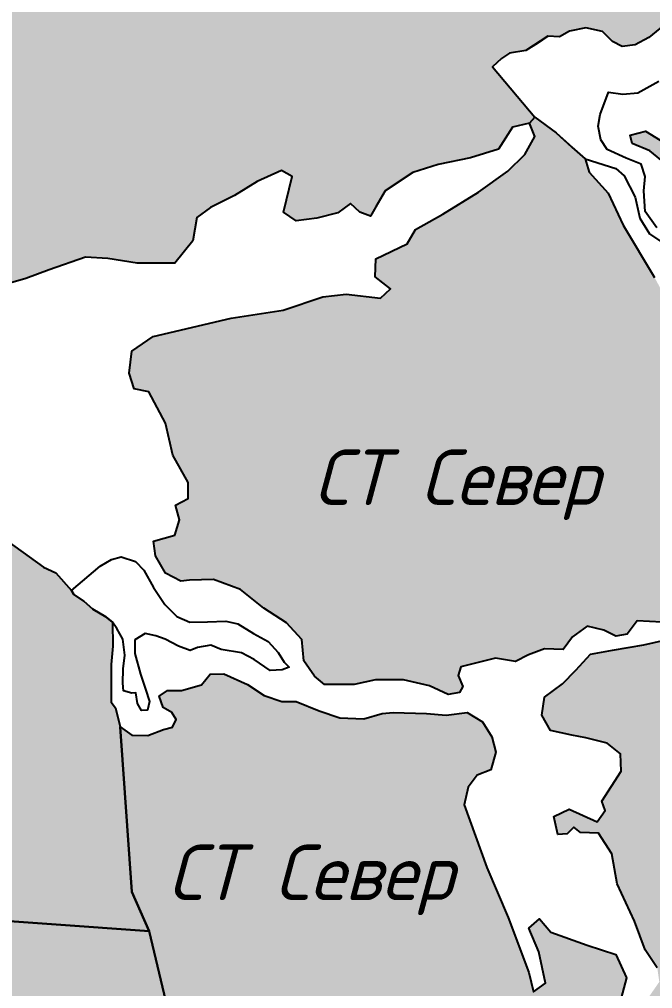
# Model space of a CAD drawing. Header units: millimetres. Extents: x 2240590 to 2246773, y 376344 to 383836.
# Drawn here: x 2244366 to 2244937, y 382024 to 382898 of the extents above; entities that cross this region are included whole.
import ezdxf

# ---------------------------------------------------------------- set-up
doc = ezdxf.new("R2010")
doc.units = ezdxf.units.MM
doc.layers.add('граница_н_п', color=7, linetype='Continuous', true_color=0x000000, transparency=0.5)
doc.layers.add('граница_н_п_штриховка', color=190, linetype='Continuous', transparency=0.8)
doc.layers.add('обозначения н_п', color=7, linetype='Continuous', lineweight=50)
doc.layers.add('пруды', color=7, linetype='Continuous', true_color=0x000000)
doc.styles.add('GOST-2.304_Type-B_italic', font='GOST Common Italic.ttf')

msp = doc.modelspace()

# ---------------------------------------------------------------- hatches: boundary and pattern name
at = {"layer": 'граница_н_п_штриховка'}
h = msp.add_hatch(color=256, dxfattribs=at)
h.dxf.hatch_style = 1
h.paths.add_polyline_path([(2244156.81, 382896.4), (2244737.8, 383271.81), (2245657.5, 383836.08), (2245657.5, 383810.52), (2245642.61, 383788.32), (2245611.4, 383762.52), (2245556.78, 383667.1), (2245527.37, 383579.49), (2245529.85, 383570.36), (2245524.65, 383552.17), (2245455.98, 383389.39), (2245439.89, 383347.53), (2245439.89, 383315.88), (2245439.89, 383210.71), (2245439.89, 383178.17), (2245330.06, 383169.32), (2245311.29, 383176.72), (2245292.53, 383173.3), (2245270.35, 383176.72), (2245241.92, 383188.66), (2245230.54, 383182.97), (2245206.09, 383179.56), (2245185.05, 383197.75), (2245168.55, 383221.63), (2245145.81, 383215.95), (2245131.59, 383202.3), (2245140.12, 383185.24), (2245152.63, 383165.35), (2245140.12, 383141.47), (2245104.86, 383143.74), (2245088.94, 383109.06), (2245069.47, 383097.3), (2245024.25, 383061.49), (2245015.36, 383064.33), (2245006.83, 383079.98), (2244992.96, 383088.86), (2244981.93, 383085.67), (2244975.18, 383070.38), (2244962.38, 383056.16), (2244963.09, 383040.52), (2244962.38, 383012.07), (2244960.24, 382989.68), (2244954.04, 382973.45), (2244940.7, 382956.11), (2244953.37, 382939.44), (2244969.08, 382922.91), (2244962.62, 382921.14), (2244956.15, 382922.91), (2244957.33, 382905.28), (2244949.68, 382895.29), (2244933.22, 382881.77), (2244920.88, 382875.3), (2244909.12, 382873.54), (2244900.31, 382878.24), (2244891.49, 382887.06), (2244876.2, 382890.58), (2244861.51, 382887.65), (2244852.69, 382882.36), (2244842.11, 382882.94), (2244822.12, 382870.01), (2244807.43, 382867.66), (2244800.37, 382862.96), (2244792.14, 382855.32), (2244830.35, 382810.07), (2244825.45, 382804.67), (2244810.35, 382801.04), (2244797.66, 382781.11), (2244772.29, 382773.26), (2244743.29, 382767.22), (2244720.33, 382759.97), (2244695.56, 382743.66), (2244687.1, 382729.16), (2244682.27, 382720.71), (2244672.6, 382724.33), (2244664.14, 382732.19), (2244652.66, 382723.73), (2244633.93, 382718.9), (2244615.2, 382716.48), (2244603.73, 382724.33), (2244611.58, 382756.35), (2244601.91, 382761.78), (2244580.16, 382752.12), (2244559.62, 382739.43), (2244537.87, 382728.56), (2244525.79, 382719.5), (2244522.16, 382698.36), (2244505.85, 382678.43), (2244472.02, 382678.43), (2244445.43, 382682.66), (2244425.31, 382683.84), (2244392.69, 382672.36), (2244371.54, 382664.51), (2244344.35, 382656.66), (2244311.73, 382644.58), (2244285.14, 382637.33), (2244267.62, 382632.5), (2244250.71, 382631.29), (2244228.96, 382633.1), (2244217.48, 382625.25), (2244226.54, 382599.28), (2244233.79, 382578.14), (2244240.63, 382565.76), (2244252.55, 382523.49), (2244259.06, 382511.57), (2244238.62, 382508.26), (2244241.15, 382515.85), (2244228.87, 382554.14), (2244222.36, 382558.12), (2244211.16, 382555.95), (2244189.48, 382554.5), (2244172.14, 382561.01), (2244152.98, 382561.73), (2244117.57, 382554.86), (2244106.37, 382559.56), (2244084.69, 382563.9), (2244084.69, 382567.21), (2244002.09, 382567.21), (2243983.16, 382564.67), (2243971.52, 382574.13), (2243968.97, 382588.68), (2243970.09, 382604.06), (2243974.14, 382621.68), (2243987.01, 382642.6), (2244014.41, 382666.35), (2244032.57, 382685.43), (2244049.81, 382691.18), (2244063.41, 382711.94), (2244065.01, 382726.42), (2244076.28, 382742.28), (2244092.14, 382758.83), (2244105.52, 382774.07), (2244119.77, 382788.1), (2244117.24, 382799.82), (2244140.7, 382836.7), (2244155.47, 382845.08), (2244133.91, 382884.99)])
h = msp.add_hatch(color=256, dxfattribs=at)
h.dxf.hatch_style = 1
h.paths.add_polyline_path([(2244488.32, 382414.43), (2244486.51, 382427.68), (2244505.78, 382433.09), (2244509.99, 382446.94), (2244506.38, 382460.18), (2244517.82, 382466.2), (2244517.82, 382480.65), (2244503.97, 382505.33), (2244497.35, 382534.22), (2244482.3, 382562.51), (2244469.05, 382564.92), (2244464.69, 382579.11), (2244467.1, 382599.05), (2244486.44, 382612.33), (2244556.52, 382628.64), (2244603.64, 382635.89), (2244639.29, 382647.97), (2244660.43, 382650.39), (2244691.25, 382646.76), (2244700.31, 382655.22), (2244686.41, 382666.09), (2244687.02, 382682.4), (2244715.41, 382695.69), (2244722.75, 382708.63), (2244747.52, 382722.52), (2244779.54, 382742.45), (2244806.12, 382761.18), (2244821.22, 382776.28), (2244830.29, 382792.59), (2244825.45, 382804.67), (2244830.35, 382810.07), (2244849.75, 382795.96), (2244875.62, 382772.46), (2244879.34, 382760.37), (2244896.47, 382741.48), (2244910.05, 382712.55), (2244938.39, 382665.33), (2244951.97, 382639.94), (2244970.87, 382615.15), (2244985.04, 382596.85), (2245003.34, 382577.36), (2245025.78, 382563.79), (2245060.62, 382547.26), (2245085.42, 382511.84), (2245106.68, 382482.32), (2245128.53, 382471.69), (2245125.58, 382504.75), (2245111.4, 382536.63), (2245084.83, 382556.11), (2245067.12, 382567.92), (2245046.45, 382579.14), (2245029.92, 382595.07), (2245003.93, 382621.05), (2244994.49, 382641.12), (2244996.85, 382652.34), (2245002.16, 382672.41), (2244996.26, 382692.48), (2244977.95, 382709.6), (2244958.47, 382728.49), (2244955.2, 382745.14), (2244949.19, 382767.3), (2244934.18, 382779.53), (2244918.25, 382786.23), (2244916.18, 382793.61), (2244930.26, 382797.31), (2244943.29, 382789.25), (2244957.19, 382775.87), (2245023.85, 382685.9), (2245057.18, 382625.92), (2245122.17, 382572.61), (2245183.84, 382477.64), (2245088.84, 382407.66), (2245078.78, 382238.79), (2244953.79, 382238.79), (2244947.13, 382107.17), (2244958.79, 382090.51), (2244950.95, 381898.74), (2244941.39, 381868.09), (2244926.71, 381864.27), (2244915.86, 381873.2), (2244912.03, 381891.06), (2244921.61, 381913.39), (2244930.54, 381931.26), (2244929.9, 381944.66), (2244917.78, 381952.95), (2244906.93, 381963.16), (2244892.89, 381968.26), (2244885.84, 381963.84), (2244886.98, 381921.33), (2244778.21, 381921.33), (2244516.84, 381901.42), (2244516.84, 381932.15), (2244482.64, 382076.15), (2244467.16, 382111.72), (2244456.61, 382260.48), (2244467.16, 382252.95), (2244481.46, 382252.57), (2244495.77, 382257.84), (2244503.68, 382260.1), (2244507.06, 382266.88), (2244503.3, 382273.28), (2244495.39, 382277.79), (2244491.63, 382287.96), (2244499.16, 382293.22), (2244511.96, 382293.22), (2244530.03, 382298.12), (2244537.56, 382307.9), (2244549.99, 382308.28), (2244571.45, 382298.49), (2244586.51, 382288.71), (2244602.32, 382283.06), (2244615.12, 382283.06), (2244636.06, 382274.9), (2244654.65, 382268.38), (2244676.11, 382267.63), (2244692.68, 382272.52), (2244702.63, 382273.24), (2244732.75, 382272.48), (2244750.44, 382270.98), (2244769.27, 382273.24), (2244783.2, 382264.96), (2244791.48, 382251.41), (2244795.24, 382237.48), (2244790.73, 382221.67), (2244778.3, 382216.78), (2244770.4, 382205.86), (2244766.63, 382190.05), (2244787.13, 382133.49), (2244806.4, 382088.35), (2244825.07, 382038.99), (2244829.28, 382021.53), (2244840.12, 382029.36), (2244834.1, 382057.65), (2244825.07, 382078.72), (2244834.7, 382087.14), (2244844.93, 382075.1), (2244877.45, 382063.67), (2244903.34, 382055.24), (2244912.97, 382034.17), (2244908.16, 382016.11), (2244910.56, 381998.06), (2244921.48, 381982.87), (2244931.71, 381981.06), (2244934.73, 381998.52), (2244932.92, 382016.58), (2244942.55, 382030.42), (2244940.75, 382043.06), (2244929.91, 382059.32), (2244920.27, 382085.2), (2244904.62, 382118.91), (2244899.78, 382145.76), (2244887.74, 382164.43), (2244871.48, 382165.03), (2244865.46, 382169.84), (2244859.44, 382163.82), (2244851.01, 382163.22), (2244847.4, 382179.47), (2244861.25, 382186.1), (2244886.54, 382174.66), (2244893.76, 382184.89), (2244890.75, 382193.32), (2244908.21, 382220.41), (2244907.61, 382236.06), (2244895.57, 382245.69), (2244876.3, 382250.5), (2244863.66, 382252.91), (2244844.39, 382257.13), (2244836.56, 382270.97), (2244838.97, 382287.22), (2244855.23, 382299.26), (2244867.27, 382311.3), (2244880.52, 382325.75), (2244900.38, 382329.36), (2244928.68, 382334.18), (2244947.35, 382338.39), (2244956.98, 382347.42), (2244944.94, 382354.64), (2244922.66, 382355.85), (2244913.63, 382343.81), (2244903.39, 382342), (2244892.56, 382347.42), (2244877.5, 382351.03), (2244864.26, 382341.4), (2244855.83, 382329.96), (2244838.97, 382330.56), (2244824.52, 382325.15), (2244813.08, 382319.13), (2244795.02, 382322.14), (2244763.71, 382314.31), (2244761.3, 382306.49), (2244765.52, 382296.85), (2244762.5, 382291.44), (2244752.27, 382289.63), (2244735.41, 382297.46), (2244711.93, 382302.87), (2244686.64, 382302.87), (2244667.37, 382298.66), (2244640.88, 382298.66), (2244631.75, 382306.01), (2244622.11, 382319.85), (2244620.31, 382339.11), (2244606.46, 382354.16), (2244585.99, 382367.41), (2244564.91, 382384.26), (2244540.83, 382393.29), (2244519.15, 382392.69), (2244511.2, 382391.56), (2244497.35, 382398.78)])
h = msp.add_hatch(color=256, dxfattribs=at)
h.dxf.hatch_style = 1
h.paths.add_polyline_path([(2244074.7, 382225.34), (2244052.76, 382147.58), (2244036.75, 382154.86), (2244018.19, 382163.59), (2243995.26, 382165.77), (2243977.06, 382161.77), (2243959.23, 382165.41), (2243951.95, 382175.6), (2243931.57, 382178.51), (2243917.38, 382175.6), (2243894.82, 382172.32), (2243872.26, 382180.69), (2243863.48, 382193.56), (2243861.3, 382209.2), (2243865.3, 382224.49), (2243858.39, 382232.49), (2243835.82, 382241.22), (2243833.53, 382246.73), (2243816.43, 382262.74), (2243803.32, 382281.3), (2243798.59, 382297.31), (2243790.59, 382322.05), (2243797.14, 382326.41), (2243825.52, 382328.23), (2243845.9, 382330.05), (2243861.55, 382338.78), (2243871.01, 382349.7), (2243866.99, 382356.35), (2243850.98, 382362.9), (2243836.06, 382372.36), (2243818.96, 382371.63), (2243807.31, 382380), (2243789.84, 382387.64), (2243772.01, 382390.91), (2243747.99, 382390.91), (2243733.8, 382386.18), (2243716.7, 382386.55), (2243710.51, 382396), (2243726.52, 382410.56), (2243753.82, 382433.12), (2243777.44, 382443.82), (2243804.73, 382456.91), (2243839.3, 382467.47), (2243867.69, 382470.01), (2243904.08, 382480.56), (2243928.46, 382482.38), (2243952.23, 382485.35), (2243988.62, 382482.8), (2244020.65, 382482.08), (2244035.57, 382484.26), (2244038.84, 382494.45), (2244031.2, 382511.55), (2244016.28, 382514.46), (2244011.55, 382533.01), (2244010.46, 382554.84), (2244002.09, 382567.21), (2244084.69, 382567.21), (2244084.69, 382563.9), (2244066.98, 382557.75), (2244058.31, 382547.28), (2244051.44, 382530.66), (2244053.25, 382514.4), (2244060.48, 382504.29), (2244089.75, 382505.37), (2244112.51, 382514.04), (2244119.38, 382513.32), (2244122.63, 382507.54), (2244129.86, 382503.93), (2244149.37, 382503.57), (2244173.58, 382501.4), (2244200.32, 382501.76), (2244227.42, 382505.37), (2244238.62, 382508.26), (2244259.06, 382511.57), (2244274.14, 382494.86), (2244292.35, 382483.84), (2244310.31, 382467.08), (2244321.08, 382455.35), (2244335.45, 382441.46), (2244387.52, 382404.39), (2244398.62, 382399.33), (2244412.78, 382383.15), (2244414.96, 382379.51), (2244423.7, 382373.69), (2244432.06, 382366.42), (2244443.71, 382359.5), (2244449.53, 382354.78), (2244449.84, 382333.12), (2244448.33, 382316.56), (2244448.33, 382282.69), (2244452.47, 382277.42), (2244456.61, 382260.48), (2244467.16, 382111.72), (2244482.64, 382076.15), (2244306.28, 382088.64)])
h = msp.add_hatch(color=256, dxfattribs=at)
h.dxf.hatch_style = 1
h.paths.add_polyline_path([(2244378.96, 381890.92), (2243953.11, 381890.92), (2243924.08, 381902.58), (2243908.99, 381938.94), (2243889.91, 381964.76), (2243922.29, 381987.01), (2243931.68, 382003.27), (2243931.68, 382015.19), (2243916.52, 382035.16), (2243912.18, 382057.56), (2243912.18, 382080.33), (2243924.91, 382088.63), (2243924.91, 382101), (2243941.65, 382109.74), (2243941.65, 382119.92), (2243924.18, 382119.92), (2243902.71, 382125.02), (2243902.71, 382142.12), (2243917.26, 382148.3), (2243952.56, 382141.75), (2243998.05, 382124.29), (2244032.74, 382118.11), (2244063.31, 382105.74), (2244080.78, 382090.83), (2244094.24, 382073.73), (2244107.71, 382047.89), (2244114.99, 382033.34), (2244125.91, 382024.24), (2244133.18, 382032.25), (2244131.36, 382048.62), (2244119.35, 382055.17), (2244110.98, 382058.08), (2244101.89, 382077.73), (2244098.61, 382091.19), (2244101.89, 382097.01), (2244120.08, 382095.19), (2244136.82, 382082.09), (2244143.74, 382078.09), (2244148.47, 382090.1), (2244143.01, 382101.01), (2244130.64, 382106.47), (2244105.16, 382118.48), (2244085.51, 382130.48), (2244061.86, 382137.76), (2244052.76, 382147.58), (2244074.7, 382225.34), (2244306.28, 382088.64), (2244482.64, 382076.15), (2244516.84, 381932.15), (2244516.84, 381901.42)])

# ---------------------------------------------------------------- linework, layer by layer
at = {"layer": 'граница_н_п'}
for points in [[(2244949.68, 382895.29), (2244933.22, 382881.77), (2244920.88, 382875.3), (2244909.12, 382873.54), (2244900.31, 382878.24), (2244891.49, 382887.06), (2244876.2, 382890.58), (2244861.51, 382887.65), (2244852.69, 382882.36), (2244842.11, 382882.94), (2244822.12, 382870.01), (2244807.43, 382867.66), (2244800.37, 382862.96), (2244792.14, 382855.32), (2244830.35, 382810.07), (2244825.45, 382804.67), (2244810.35, 382801.04), (2244797.66, 382781.11), (2244772.29, 382773.26), (2244743.29, 382767.22), (2244720.33, 382759.97), (2244695.56, 382743.66), (2244687.1, 382729.16), (2244682.27, 382720.71), (2244672.6, 382724.33), (2244664.14, 382732.19), (2244652.66, 382723.73), (2244633.93, 382718.9), (2244615.2, 382716.48), (2244603.73, 382724.33), (2244611.58, 382756.35), (2244601.91, 382761.78), (2244580.16, 382752.12), (2244559.62, 382739.43), (2244537.87, 382728.56), (2244525.79, 382719.5), (2244522.16, 382698.36), (2244505.85, 382678.43), (2244472.02, 382678.43), (2244445.43, 382682.66), (2244425.31, 382683.84), (2244392.69, 382672.36), (2244371.54, 382664.51), (2244344.35, 382656.66)], [(2244944.94, 382354.64), (2244922.66, 382355.85), (2244913.63, 382343.81), (2244903.39, 382342), (2244892.56, 382347.42), (2244877.5, 382351.03), (2244864.26, 382341.4), (2244855.83, 382329.96), (2244838.97, 382330.56), (2244824.52, 382325.15), (2244813.08, 382319.13), (2244795.02, 382322.14), (2244763.71, 382314.31), (2244761.3, 382306.49), (2244765.52, 382296.85), (2244762.5, 382291.44), (2244752.27, 382289.63), (2244735.41, 382297.46), (2244711.93, 382302.87), (2244686.64, 382302.87), (2244667.37, 382298.66), (2244640.88, 382298.66), (2244631.75, 382306.01), (2244622.11, 382319.85), (2244620.31, 382339.11), (2244606.46, 382354.16), (2244585.99, 382367.41), (2244564.91, 382384.26), (2244540.83, 382393.29), (2244519.15, 382392.69), (2244511.2, 382391.56), (2244497.35, 382398.78), (2244488.32, 382414.43), (2244486.51, 382427.68), (2244505.78, 382433.09), (2244509.99, 382446.94), (2244506.38, 382460.18), (2244517.82, 382466.2), (2244517.82, 382480.65), (2244503.97, 382505.33), (2244497.35, 382534.22), (2244482.3, 382562.51), (2244469.05, 382564.92), (2244464.69, 382579.11), (2244467.1, 382599.05), (2244486.44, 382612.33), (2244556.52, 382628.64), (2244603.64, 382635.89), (2244639.29, 382647.97), (2244660.43, 382650.39), (2244691.25, 382646.76), (2244700.31, 382655.22), (2244686.41, 382666.09), (2244687.02, 382682.4), (2244715.41, 382695.69), (2244722.75, 382708.63), (2244747.52, 382722.52), (2244779.54, 382742.45), (2244806.12, 382761.18), (2244821.22, 382776.28), (2244830.29, 382792.59), (2244825.45, 382804.67), (2244830.35, 382810.07), (2244849.75, 382795.96), (2244875.62, 382772.46), (2244879.34, 382760.37), (2244896.47, 382741.48), (2244910.05, 382712.55), (2244938.39, 382665.33)], [(2244949.19, 382767.3), (2244934.18, 382779.53), (2244918.25, 382786.23), (2244916.18, 382793.61), (2244930.26, 382797.31), (2244943.29, 382789.25)], [(2244335.45, 382441.46), (2244387.52, 382404.39), (2244398.62, 382399.33), (2244412.78, 382383.15), (2244414.96, 382379.51), (2244423.7, 382373.69), (2244432.06, 382366.42), (2244443.71, 382359.5), (2244449.53, 382354.78), (2244449.84, 382333.12), (2244448.33, 382316.56), (2244448.33, 382282.69), (2244452.47, 382277.42), (2244456.61, 382260.48), (2244467.16, 382111.72), (2244482.64, 382076.15), (2244306.28, 382088.64)], [(2244940.75, 382043.06), (2244929.91, 382059.32), (2244920.27, 382085.2), (2244904.62, 382118.91), (2244899.78, 382145.76), (2244887.74, 382164.43), (2244871.48, 382165.03), (2244865.46, 382169.84), (2244859.44, 382163.82), (2244851.01, 382163.22), (2244847.4, 382179.47), (2244861.25, 382186.1), (2244886.54, 382174.66), (2244893.76, 382184.89), (2244890.75, 382193.32), (2244908.21, 382220.41), (2244907.61, 382236.06), (2244895.57, 382245.69), (2244876.3, 382250.5), (2244863.66, 382252.91), (2244844.39, 382257.13), (2244836.56, 382270.97), (2244838.97, 382287.22), (2244855.23, 382299.26), (2244867.27, 382311.3), (2244880.52, 382325.75), (2244900.38, 382329.36), (2244928.68, 382334.18), (2244947.35, 382338.39)], [(2244516.84, 381932.15), (2244482.64, 382076.15), (2244467.16, 382111.72), (2244456.61, 382260.48), (2244467.16, 382252.95), (2244481.46, 382252.57), (2244495.77, 382257.84), (2244503.68, 382260.1), (2244507.06, 382266.88), (2244503.3, 382273.28), (2244495.39, 382277.79), (2244491.63, 382287.96), (2244499.16, 382293.22), (2244511.96, 382293.22), (2244530.03, 382298.12), (2244537.56, 382307.9), (2244549.99, 382308.28), (2244571.45, 382298.49), (2244586.51, 382288.71), (2244602.32, 382283.06), (2244615.12, 382283.06), (2244636.06, 382274.9), (2244654.65, 382268.38), (2244676.11, 382267.63), (2244692.68, 382272.52), (2244702.63, 382273.24), (2244732.75, 382272.48), (2244750.44, 382270.98), (2244769.27, 382273.24), (2244783.2, 382264.96), (2244791.48, 382251.41), (2244795.24, 382237.48), (2244790.73, 382221.67), (2244778.3, 382216.78), (2244770.4, 382205.86), (2244766.63, 382190.05), (2244787.13, 382133.49), (2244806.4, 382088.35), (2244825.07, 382038.99), (2244829.28, 382021.53), (2244840.12, 382029.36), (2244834.1, 382057.65), (2244825.07, 382078.72), (2244834.7, 382087.14), (2244844.93, 382075.1), (2244877.45, 382063.67), (2244903.34, 382055.24), (2244912.97, 382034.17), (2244908.16, 382016.11)], [(2244306.28, 382088.64), (2244482.64, 382076.15), (2244516.84, 381932.15)]]:
    msp.add_lwpolyline(points, dxfattribs=at)
at = {"layer": 'пруды'}
for points in [[(2244949.68, 382895.29), (2244933.22, 382881.77), (2244920.88, 382875.3), (2244909.12, 382873.54), (2244900.31, 382878.24), (2244891.49, 382887.06), (2244876.2, 382890.58), (2244861.51, 382887.65), (2244852.69, 382882.36), (2244842.11, 382882.94), (2244833.29, 382877.07), (2244822.12, 382870.01), (2244807.43, 382867.66), (2244800.37, 382862.96), (2244792.14, 382855.32), (2244830.35, 382810.07), (2244849.75, 382795.96), (2244863.86, 382783.03), (2244875.62, 382772.46), (2244903.24, 382763.64), (2244910.89, 382757.17), (2244920.88, 382737.78), (2244924.99, 382718.97), (2244933.81, 382704.87), (2244946.74, 382696.05)], [(2244940.28, 382710.16), (2244929.7, 382724.85), (2244928.52, 382743.66), (2244929.7, 382756.59), (2244926.17, 382767.75), (2244912.65, 382773.04), (2244895.6, 382780.68), (2244889.72, 382789.5), (2244887.37, 382801.84), (2244889.14, 382812.42), (2244896.78, 382832.4), (2244909.71, 382830.64), (2244923.23, 382831.81), (2244942.04, 382842.39)]]:
    msp.add_lwpolyline(points, dxfattribs=at)
msp.add_lwpolyline([(2244412.78, 382383.15), (2244438.61, 382405.34), (2244448.8, 382411.16), (2244457.53, 382413.7), (2244470.27, 382409.34), (2244477.91, 382401.7), (2244486.64, 382386.06), (2244496.83, 382370.78), (2244507.74, 382359.87), (2244519.38, 382354.78), (2244535.39, 382355.14), (2244551.76, 382355.5), (2244562.68, 382353.32), (2244576.87, 382344.59), (2244589.97, 382337.32), (2244599.06, 382327.5), (2244604.52, 382318.77), (2244608.89, 382314.04), (2244602.7, 382311.85), (2244591.79, 382311.13), (2244577.23, 382320.95), (2244565.95, 382327.13), (2244547.76, 382330.04), (2244538.3, 382334.04), (2244526.3, 382331.86), (2244519.75, 382329.31), (2244509.2, 382332.95), (2244497.19, 382339.5), (2244488.82, 382342.41), (2244479, 382344.59), (2244469.9, 382338.77), (2244469.9, 382326.4), (2244475, 382307.85), (2244479.36, 382294.39), (2244483, 382283.12), (2244481.18, 382275.48), (2244475.72, 382275.12), (2244472.09, 382281.3), (2244470.63, 382291.12), (2244466.99, 382290.76), (2244459.72, 382292.94), (2244458.99, 382299.85), (2244459.35, 382312.58), (2244460.81, 382324.95), (2244458.99, 382339.5), (2244453.53, 382348.96), (2244449.53, 382354.78), (2244443.71, 382359.5), (2244432.06, 382366.42), (2244423.7, 382373.69), (2244414.96, 382379.51)], close=True, dxfattribs=at)

# ---------------------------------------------------------------- texts
at = {"layer": 'обозначения н_п', "char_height": 50, "attachment_point": 1, "style": 'GOST-2.304_Type-B_italic'}
for insert in [(2244631.04, 382510.38), (2244499.56, 382154.2)]:
    msp.add_mtext_dynamic_manual_height_columns('СТ Север', width=848.2676, gutter_width=12.5, heights=[0], dxfattribs=dict(at, insert=insert))

doc.saveas('drawing.dxf')
